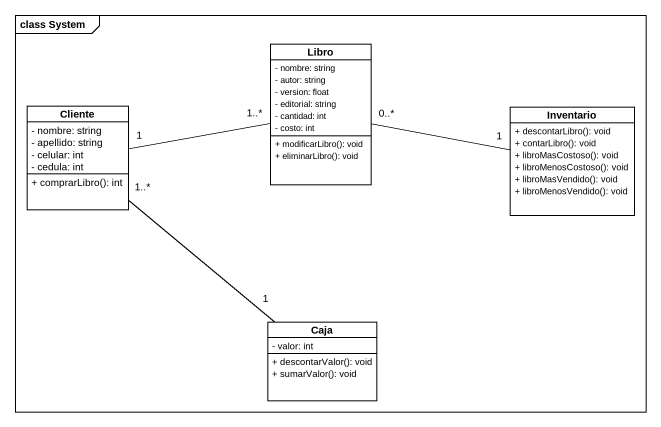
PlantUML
@startuml
mainframe class System
hide circle
hide empty members
skinparam classAttributeIconSize 0
class Libro {
  - nombre: string
  - autor: string
  - version: float
  - editorial: string
  - cantidad: int
  - costo: int
  + modificarLibro(): void
  + eliminarLibro(): void
}
class Cliente {
  - nombre: string
  - apellido: string
  - celular: int
  - cedula: int
  + comprarLibro(): int
}
class Inventario {
  + descontarLibro(): void
  + contarLibro(): void
  + libroMasCostoso(): void
  + libroMenosCostoso(): void
  + libroMasVendido(): void
  + libroMenosVendido(): void
}
class Caja {
  - valor: int
  + descontarValor(): void
  + sumarValor(): void
}
Cliente "1" -right- "1..*" Libro
Inventario "1" -left- "0..*" Libro
Caja "1" -up- "1..*" Cliente
@enduml
